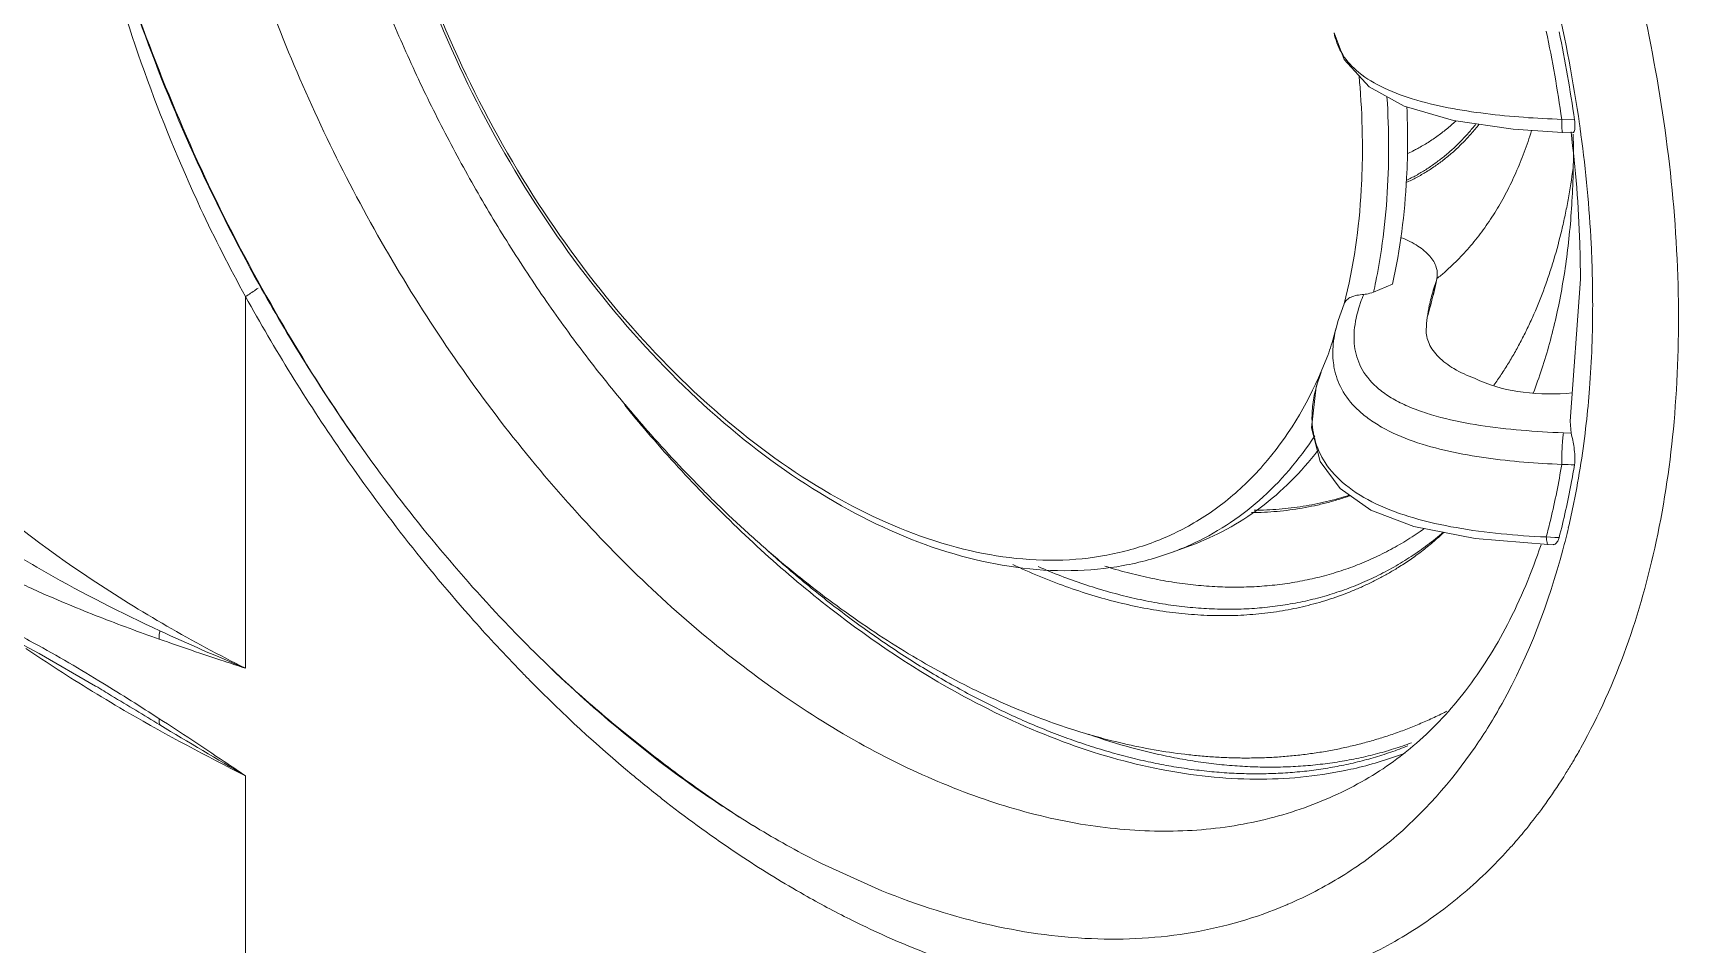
# Model space of a CAD drawing. Header units: millimetres. Extents: x 0 to 2524, y 0 to 1785.
# Drawn here: x 2012.54 to 2061.43, y 748.3 to 775.37 of the extents above; entities that cross this region are included whole.
import ezdxf

# ---------------------------------------------------------------- set-up
doc = ezdxf.new("R2010")
doc.units = ezdxf.units.MM
doc.header["$LTSCALE"] = 0.1
doc.layers.get('0').update_dxf_attribs({"lineweight": 13})

msp = doc.modelspace()

# ---------------------------------------------------------------- linework, layer by layer
for p, q in [((2057.944, 772.806), (2058.321, 772.791)), ((2058.5, 772.449), (2058.49, 772.517)), ((2057.968, 772.419), (2058.273, 772.407)), ((2057.968, 772.419), (2057.968, 772.419)), ((2052.915, 767.908), (2052.35, 767.673)), ((2054.234, 768.056), (2054.205, 767.96)), ((2058.497, 768.054), (2058.196, 763.842)), ((2018.851, 756.497), (2018.851, 767.54)), ((2051.239, 766.601), (2051.242, 766.615)), ((2050.966, 765.72), (2050.801, 765.317)), ((2050.793, 765.298), (2050.65, 764.859)), ((2050.793, 765.298), (2050.801, 765.317)), ((2058.197, 763.842), (2058.22, 763.485)), ((2057.993, 763.493), (2058.22, 763.485)), ((2055.374, 760.351), (2057.542, 760.17)), ((2057.483, 760.398), (2057.738, 760.387)), ((2057.738, 760.387), (2057.865, 760.382)), ((2046.926, 760.147), (2046.382, 759.947)), ((2057.542, 760.173), (2057.543, 760.172)), ((2057.543, 760.172), (2057.691, 760.166)), ((2014.398, 755.969), (2014.4, 755.968)), ((2014.491, 756.129), (2014.61, 756.057)), ((2014.271, 755.832), (2014.308, 755.81)), ((2018.851, 753.302), (2018.851, 742.258)), ((2035.954, 750.699), (2037.546, 749.97))]:
    msp.add_line(p, q)
for points in [[(2051.181, 775.374), (2051.477, 774.588), (2052.218, 773.771), (2053.262, 773.196), (2054.729, 772.768), (2056.499, 772.51), (2057.968, 772.415)], [(2051.48, 767.32), (2051.3, 766.826), (2051.239, 766.601)], [(2050.65, 764.859), (2050.506, 763.638), (2050.765, 762.638), (2051.359, 761.834), (2052.276, 761.199), (2053.552, 760.712), (2055.374, 760.351)], [(2011.657, 757.499), (2012.721, 756.94), (2014.398, 755.969)]]:
    msp.add_lwpolyline(points)
for centre, radius, start, end in [((2015.055, 766.477), 43.853, 8.1083, 13.0696), ((2015.804, 766.741), 42.574, 8.189, 11.7662), ((2015.346, 766.642), 43.413, 8.1422, 11.6453), ((2029.019, 771.944), 23.782, 0.0152, 3.6962), ((2029.597, 772.179), 23.767, 0.0191, 2.3911), ((2017.143, 766.792), 41.742, 7.8835, 8.0854), ((2031.595, 771.843), 26.694, 358.8424, 1.1117), ((2017.41, 766.829), 41.472, 7.6476, 7.7883), ((2051.17, 776.57), 5.259, 294.5188, 296.5165), ((2051.17, 776.569), 5.257, 296.5166, 297.8191), ((2049.827, 773.574), 7.049, 308.7134, 311.268), ((2064.194, 792.763), 51.357, 208.9278, 214.9933), ((2036.212, 771.321), 16.546, 347.2609, 348.3983), ((2038.248, 771.39), 16.322, 344.313, 347.6314), ((2037.048, 771.78), 17.584, 345.091, 347.4435), ((2058.861, 766.253), 4.959, 159.8645, 165.4627), ((2037.424, 771.581), 17.167, 347.5976, 347.8258), ((2036.564, 771.891), 18.08, 347.4342, 347.7558), ((2024.045, 767.299), 34.816, 0.0037, 1.2439), ((2067.558, 794.488), 55.665, 208.9542, 214.4805), ((2058.493, 766.343), 4.58, 168.2881, 177.2526), ((2058.646, 766.312), 4.735, 165.4998, 168.3009), ((2026.704, 767.268), 32.157, 355.6149, 0.059), ((2054.62, 765.767), 3.483, 166.1445, 171.0498), ((2056.853, 768.121), 3.362, 243.49, 246.5062), ((2029.155, 767.084), 29.7, 353.5896, 355.6073), ((2063.446, 791.499), 43.014, 219.2005, 220.5857), ((2061.315, 790.388), 40.644, 219.8768, 221.3346), ((2062.234, 790.454), 41.414, 220.5794, 224.0006), ((2059.969, 789.187), 38.84, 221.3153, 224.9337), ((2043.029, 767.637), 7.902, 293.4065, 297.608), ((2035.002, 766.1), 23.766, 345.1695, 346.7869), ((2043.568, 767.58), 8.135, 290.2392, 294.3041), ((2043.899, 817.15), 65.621, 245.13774, 247.56185), ((2039.779, 797.558), 48.905, 235.8431, 238.5618), ((2059.739, 788.163), 45.589, 224.1654, 224.6812), ((1975.631, 692.39), 74.651, 57.00077, 58.52365), ((2049.519, 765.025), 11.01, 296.5648, 297.0828), ((2142.379, 963.81), 244.076, 238.90084, 239.59547), ((2049.176, 764.807), 11.585, 283.3279, 290.8883), ((2042.917, 762.819), 17.849, 329.3454, 330.268), ((2042.693, 762.948), 18.108, 330.2673, 330.8869), ((2049.107, 765.086), 11.872, 281.6501, 283.3398), ((2043.218, 762.641), 17.5, 328.1166, 329.3464), ((2043.957, 762.169), 16.623, 323.9586, 327.156), ((2043.509, 762.46), 17.157, 327.15, 328.1157), ((2053.173, 780.494), 35.482, 232.0574, 236.2629), ((2044.603, 761.705), 15.828, 320.987, 323.9418), ((2048.22, 775.193), 27.394, 239.0447, 243.4003), ((2045.06, 761.338), 15.242, 318.7805, 320.9769), ((2052.13, 778.954), 33.622, 236.2836, 236.6554), ((2045.459, 760.983), 14.707, 316.5281, 317.3886), ((2045.314, 761.117), 14.905, 317.3898, 318.7772), ((2051.185, 777.478), 31.87, 236.6152, 240.4029), ((2049.971, 775.326), 29.399, 240.3895, 243.3914), ((2044.99, 760.689), 12.196, 292.9633, 293.2858)]:
    msp.add_arc(centre, radius, start, end)
for points, knots in [([(2036.803, 809.317), (2039.041, 808.197), (2042.27, 806.014), (2046.16, 802.464), (2049.997, 798.256), (2054.21, 792.235), (2058.095, 784.281), (2060.631, 776.002), (2061.508, 769.099), (2061.354, 763.888), (2060.688, 759.287), (2059.57, 756.037), (2058.513, 754.138)], [0, 0, 0, 0, 0.116625, 0.179689, 0.245298, 0.381669, 0.520545, 0.656236, 0.783516, 0.842799, 0.898708, 1, 1, 1, 1]), ([(2018.852, 767.54), (2018.377, 768.398), (2016.606, 771.884), (2015.293, 775.594), (2014.543, 778.422)], [0, 0, 0, 0, 0.251001, 1, 1, 1, 1]), ([(2014.82, 778.479), (2015.212, 777.138), (2016.147, 774.483), (2017.813, 770.594), (2019.816, 766.856), (2021.315, 764.461), (2022.121, 763.31)], [0, 0, 0, 0, 0.247971, 0.498999, 0.750543, 1, 1, 1, 1]), ([(2014.822, 778.479), (2015.087, 777.573), (2016.264, 773.937), (2017.848, 770.434), (2019.241, 767.918)], [0, 0, 0, 0, 0.247286, 1, 1, 1, 1]), ([(2051.997, 753.124), (2051.377, 752.779), (2050.058, 752.201), (2047.924, 751.711), (2045.663, 751.603), (2043.307, 751.873), (2040.888, 752.515), (2037.528, 753.891), (2033.362, 756.527), (2028.764, 760.791), (2024.648, 766.029), (2021.224, 771.971), (2019.495, 776.257), (2018.795, 778.446)], [0, 0, 0, 0, 0.045705, 0.092173, 0.140316, 0.190875, 0.244371, 0.301102, 0.424298, 0.559464, 0.70344, 0.851902, 1, 1, 1, 1]), ([(2023.613, 778.427), (2024.085, 776.953), (2025.239, 774.063), (2027.511, 770.03), (2030.242, 766.43), (2033.312, 763.425), (2036.595, 761.152), (2039.963, 759.719), (2042.797, 759.302), (2044.914, 759.504), (2045.908, 759.772), (2046.382, 759.947)], [0, 0, 0, 0, 0.144581, 0.289658, 0.431136, 0.56528, 0.689333, 0.802076, 0.904412, 0.95279, 1, 1, 1, 1]), ([(2046.168, 760.385), (2045.725, 760.194), (2044.791, 759.888), (2042.769, 759.605), (2040.011, 759.923), (2036.692, 761.263), (2033.42, 763.473), (2030.341, 766.445), (2027.594, 770.038), (2025.31, 774.08), (2024.154, 776.981), (2023.684, 778.461)], [0, 0, 0, 0, 0.045561, 0.092306, 0.192006, 0.303429, 0.4275, 0.562737, 0.706034, 0.853282, 1, 1, 1, 1]), ([(2030.123, 764.329), (2029.912, 764.582), (2029.495, 765.093), (2028.886, 765.877), (2028.291, 766.68), (2027.712, 767.501), (2027.149, 768.338), (2026.603, 769.191), (2026.075, 770.058), (2025.564, 770.939), (2025.072, 771.833), (2024.6, 772.738), (2024.147, 773.653), (2023.715, 774.578), (2023.304, 775.51), (2022.914, 776.45), (2022.546, 777.396), (2022.315, 778.031), (2022.204, 778.349)], [0, 0, 0, 0, 0.060957, 0.122319, 0.184047, 0.246099, 0.308434, 0.371008, 0.433777, 0.496696, 0.559721, 0.622806, 0.685904, 0.74897, 0.811958, 0.874822, 0.937517, 1, 1, 1, 1]), ([(2051.181, 775.374), (2051.22, 775.176), (2051.374, 774.758), (2051.852, 774.197), (2052.592, 773.738), (2053.523, 773.386), (2054.575, 773.136), (2056.057, 772.908), (2057.188, 772.832), (2057.944, 772.805)], [0, 0, 0, 0, 0.078697, 0.170235, 0.282912, 0.414852, 0.557832, 0.704709, 1, 1, 1, 1]), ([(2051.922, 774.108), (2051.938, 773.924), (2051.997, 773.201), (2052.023, 772.475), (2052.023, 771.933)], [0, 0, 0, 0, 0.254139, 1, 1, 1, 1]), ([(2055.484, 772.655), (2055.409, 772.561), (2055.256, 772.377), (2055.014, 772.116), (2054.759, 771.872), (2054.493, 771.646), (2054.217, 771.438), (2053.977, 771.28), (2053.78, 771.162), (2053.631, 771.079), (2053.478, 771.001), (2053.375, 770.952), (2053.323, 770.928)], [0, 0, 0, 0, 0.129286, 0.256843, 0.382905, 0.507721, 0.631555, 0.754684, 0.81608, 0.877407, 0.938701, 1, 1, 1, 1]), ([(2055.394, 772.668), (2055.322, 772.577), (2055.175, 772.401), (2054.942, 772.149), (2054.698, 771.914), (2054.443, 771.695), (2054.178, 771.493), (2053.904, 771.307), (2053.62, 771.139), (2053.424, 771.039), (2053.325, 770.992)], [0, 0, 0, 0, 0.129208, 0.256747, 0.382833, 0.507698, 0.631587, 0.754757, 0.877471, 1, 1, 1, 1]), ([(2054.794, 772.755), (2054.705, 772.672), (2054.523, 772.513), (2054.236, 772.293), (2053.937, 772.093), (2053.729, 771.975), (2053.624, 771.919)], [0, 0, 0, 0, 0.252782, 0.503258, 0.752099, 1, 1, 1, 1]), ([(2057.944, 772.805), (2057.943, 772.735), (2057.944, 772.616), (2057.948, 772.496), (2057.956, 772.448)], [0, 0, 0, 0, 0.590936, 1, 1, 1, 1]), ([(2058.321, 772.791), (2058.331, 772.72), (2058.339, 772.604), (2058.327, 772.485), (2058.309, 772.443)], [0, 0, 0, 0, 0.611248, 1, 1, 1, 1]), ([(2053.364, 772.187), (2053.364, 771.813), (2053.329, 770.377), (2053.148, 768.943), (2052.915, 767.908)], [0, 0, 0, 0, 0.260625, 1, 1, 1, 1]), ([(2054.476, 768.276), (2054.549, 768.339), (2054.691, 768.469), (2054.897, 768.674), (2055.097, 768.888), (2055.291, 769.111), (2055.477, 769.344), (2055.657, 769.586), (2055.829, 769.837), (2056.051, 770.185), (2056.31, 770.644), (2056.541, 771.124), (2056.711, 771.523), (2056.831, 771.833), (2056.944, 772.15), (2057.013, 772.364), (2057.047, 772.473)], [0, 0, 0, 0, 0.057811, 0.116048, 0.174761, 0.234001, 0.293814, 0.354245, 0.415334, 0.477121, 0.602901, 0.731849, 0.797581, 0.864173, 0.931641, 1, 1, 1, 1]), ([(2057.956, 772.448), (2057.957, 772.44), (2057.959, 772.43), (2057.965, 772.415), (2057.968, 772.415)], [0, 0, 0, 0, 0.708413, 1, 1, 1, 1]), ([(2058.497, 768.054), (2058.497, 768.41), (2058.472, 769.872), (2058.354, 771.332), (2058.218, 772.43)], [0, 0, 0, 0, 0.243119, 1, 1, 1, 1]), ([(2058.309, 772.443), (2058.307, 772.438), (2058.3, 772.423), (2058.285, 772.407), (2058.273, 772.407)], [0, 0, 0, 0, 0.346937, 1, 1, 1, 1]), ([(2058.853, 768.055), (2058.846, 768.406), (2058.793, 769.841), (2058.658, 771.273), (2058.514, 772.348)], [0, 0, 0, 0, 0.244945, 1, 1, 1, 1]), ([(2052.023, 771.933), (2052.023, 771.527), (2051.981, 769.977), (2051.762, 768.428), (2051.477, 767.32)], [0, 0, 0, 0, 0.262043, 1, 1, 1, 1]), ([(2052.42, 767.994), (2052.484, 768.306), (2052.713, 769.613), (2052.801, 770.943), (2052.801, 771.951)], [0, 0, 0, 0, 0.240464, 1, 1, 1, 1]), ([(2055.925, 764.904), (2056.001, 765.01), (2056.151, 765.227), (2056.364, 765.563), (2056.567, 765.911), (2056.761, 766.269), (2056.945, 766.639), (2057.178, 767.15), (2057.389, 767.679), (2057.579, 768.224), (2057.757, 768.789), (2057.912, 769.369), (2058.045, 769.963), (2058.165, 770.576), (2058.238, 771.043), (2058.279, 771.356)], [0, 0, 0, 0, 0.056657, 0.113981, 0.172005, 0.23076, 0.290275, 0.350575, 0.473596, 0.536367, 0.599991, 0.729824, 0.796057, 0.863166, 1, 1, 1, 1]), ([(2058.283, 771.303), (2058.277, 770.995), (2058.253, 770.386), (2058.184, 769.484), (2058.083, 768.609), (2057.948, 767.76), (2057.783, 766.941), (2057.586, 766.153), (2057.359, 765.398), (2057.186, 764.91), (2057.095, 764.673)], [0, 0, 0, 0, 0.136696, 0.270216, 0.400453, 0.527319, 0.650744, 0.770678, 0.887096, 1, 1, 1, 1]), ([(2004.714, 769.152), (2005.407, 767.872), (2007.098, 765.372), (2010.338, 762.009), (2014.297, 758.99), (2017.271, 757.287), (2018.851, 756.497)], [0, 0, 0, 0, 0.226699, 0.467373, 0.724707, 1, 1, 1, 1]), ([(2053.184, 769.289), (2053.354, 769.222), (2053.659, 769.072), (2054.025, 768.776), (2054.244, 768.428), (2054.258, 768.17), (2054.233, 768.056)], [0, 0, 0, 0, 0.313946, 0.579209, 0.800254, 1, 1, 1, 1]), ([(2019.221, 767.795), (2019.198, 767.777), (2019.077, 767.688), (2018.952, 767.606), (2018.852, 767.54)], [0, 0, 0, 0, 0.197848, 1, 1, 1, 1]), ([(2052.061, 767.605), (2052.087, 767.607), (2052.185, 767.619), (2052.283, 767.644), (2052.35, 767.673)], [0, 0, 0, 0, 0.264924, 1, 1, 1, 1]), ([(2051.48, 767.32), (2051.497, 767.365), (2051.553, 767.452), (2051.693, 767.537), (2051.866, 767.584), (2051.993, 767.599), (2052.061, 767.605)], [0, 0, 0, 0, 0.213286, 0.437575, 0.702629, 1, 1, 1, 1]), ([(2052.061, 767.605), (2052.027, 767.524), (2051.905, 767.206), (2051.819, 766.872), (2051.79, 766.62)], [0, 0, 0, 0, 0.255656, 1, 1, 1, 1]), ([(2051.242, 766.615), (2051.218, 766.518), (2051.138, 766.216), (2051.043, 765.918), (2050.966, 765.72)], [0, 0, 0, 0, 0.319072, 1, 1, 1, 1]), ([(2051.188, 765.401), (2051.173, 765.477), (2051.13, 765.778), (2051.145, 766.086), (2051.18, 766.309)], [0, 0, 0, 0, 0.255329, 1, 1, 1, 1]), ([(2051.79, 766.62), (2051.766, 766.411), (2051.765, 765.976), (2051.995, 765.316), (2052.419, 764.841), (2052.886, 764.52), (2053.322, 764.294), (2053.817, 764.104), (2054.549, 763.888), (2055.528, 763.697), (2056.747, 763.558), (2057.575, 763.51), (2057.993, 763.493)], [0, 0, 0, 0, 0.081176, 0.165876, 0.263892, 0.321394, 0.384738, 0.45331, 0.526068, 0.679364, 0.838503, 1, 1, 1, 1]), ([(2053.918, 766.563), (2053.912, 766.421), (2053.979, 766.111), (2054.286, 765.709), (2054.758, 765.364), (2055.141, 765.19), (2055.352, 765.113)], [0, 0, 0, 0, 0.196584, 0.420421, 0.687552, 1, 1, 1, 1]), ([(2050.801, 765.317), (2050.368, 764.309), (2049.523, 762.895), (2047.992, 761.426), (2047.135, 760.867), (2046.691, 760.635)], [0, 0, 0, 0, 0.519221, 0.762468, 1, 1, 1, 1]), ([(2050.801, 765.317), (2050.777, 765.253), (2050.685, 764.997), (2050.615, 764.734), (2050.578, 764.535)], [0, 0, 0, 0, 0.253248, 1, 1, 1, 1]), ([(2057.944, 762.555), (2057.193, 762.586), (2056.068, 762.671), (2054.596, 762.927), (2053.546, 763.212), (2052.744, 763.557), (2052.199, 763.907), (2051.774, 764.259), (2051.391, 764.745), (2051.23, 765.19), (2051.188, 765.401)], [0, 0, 0, 0, 0.288574, 0.432541, 0.573574, 0.705648, 0.766055, 0.821481, 0.917414, 1, 1, 1, 1]), ([(2055.513, 765.038), (2055.92, 764.861), (2056.837, 764.639), (2057.776, 764.629), (2058.258, 764.683)], [0, 0, 0, 0, 0.477823, 1, 1, 1, 1]), ([(2050.525, 764.02), (2050.519, 763.782), (2050.571, 763.283), (2050.9, 762.547), (2051.536, 761.877), (2052.448, 761.332), (2053.568, 760.928), (2055.26, 760.558), (2056.587, 760.44), (2057.483, 760.398)], [0, 0, 0, 0, 0.082691, 0.171808, 0.275533, 0.398553, 0.538161, 0.687932, 1, 1, 1, 1]), ([(2058.138, 760.668), (2058.197, 760.918), (2058.421, 761.942), (2058.581, 762.981), (2058.669, 763.768)], [0, 0, 0, 0, 0.244415, 1, 1, 1, 1]), ([(2027.794, 756.621), (2027.282, 757.116), (2025.232, 759.205), (2023.391, 761.497), (2022.121, 763.31)], [0, 0, 0, 0, 0.243472, 1, 1, 1, 1]), ([(2046.916, 760.166), (2047.652, 760.498), (2049.062, 761.414), (2050.143, 762.695), (2050.606, 763.402)], [0, 0, 0, 0, 0.488632, 1, 1, 1, 1]), ([(2057.993, 763.493), (2057.984, 763.437), (2057.97, 763.295), (2057.949, 762.982), (2057.942, 762.725), (2057.944, 762.555)], [0, 0, 0, 0, 0.181692, 0.45485, 1, 1, 1, 1]), ([(2058.22, 763.485), (2058.258, 763.345), (2058.318, 763.033), (2058.348, 762.711), (2058.321, 762.54)], [0, 0, 0, 0, 0.456426, 1, 1, 1, 1]), ([(2027.036, 756.399), (2026.554, 756.896), (2024.628, 758.971), (2022.884, 761.213), (2021.673, 762.975)], [0, 0, 0, 0, 0.244652, 1, 1, 1, 1]), ([(2050.7, 762.964), (2050.208, 762.327), (2049.074, 761.187), (2047.658, 760.417), (2046.926, 760.147)], [0, 0, 0, 0, 0.507757, 1, 1, 1, 1]), ([(2057.483, 760.398), (2057.529, 760.573), (2057.707, 761.286), (2057.852, 762.008), (2057.944, 762.555)], [0, 0, 0, 0, 0.245873, 1, 1, 1, 1]), ([(2058.321, 762.54), (2058.29, 762.356), (2058.162, 761.631), (2058.003, 760.913), (2057.865, 760.382)], [0, 0, 0, 0, 0.254146, 1, 1, 1, 1]), ([(2040.323, 755.948), (2039.979, 756.12), (2039.294, 756.484), (2038.282, 757.08), (2037.279, 757.731), (2036.287, 758.436), (2035.308, 759.192), (2034.343, 759.999), (2033.394, 760.853), (2032.778, 761.449), (2032.473, 761.754)], [0, 0, 0, 0, 0.117541, 0.237278, 0.359206, 0.483294, 0.609494, 0.737739, 0.867942, 1, 1, 1, 1]), ([(2032.443, 761.685), (2033.625, 760.462), (2036.058, 758.247), (2038.799, 756.415), (2040.187, 755.663)], [0, 0, 0, 0, 0.518666, 1, 1, 1, 1]), ([(2048.727, 761.121), (2048.855, 761.123), (2049.11, 761.131), (2049.489, 761.157), (2049.864, 761.199), (2050.233, 761.255), (2050.598, 761.325), (2050.957, 761.41), (2051.31, 761.509), (2051.541, 761.585), (2051.656, 761.625)], [0, 0, 0, 0, 0.128638, 0.256009, 0.382219, 0.507382, 0.631615, 0.755042, 0.877793, 1, 1, 1, 1]), ([(2051.632, 761.641), (2051.522, 761.605), (2051.298, 761.536), (2050.957, 761.447), (2050.611, 761.371), (2050.26, 761.308), (2049.904, 761.259), (2049.544, 761.223), (2049.179, 761.201), (2048.934, 761.195), (2048.812, 761.194)], [0, 0, 0, 0, 0.122172, 0.244923, 0.368372, 0.492636, 0.617826, 0.74405, 0.871409, 1, 1, 1, 1]), ([(2053.862, 760.649), (2053.782, 760.592), (2053.621, 760.481), (2053.374, 760.321), (2053.123, 760.17), (2052.867, 760.027), (2052.607, 759.893), (2052.343, 759.767), (2052.075, 759.649), (2051.803, 759.54), (2051.527, 759.44), (2051.247, 759.348), (2050.963, 759.264), (2050.676, 759.19), (2050.385, 759.124), (2050.092, 759.066), (2049.794, 759.018), (2049.494, 758.978), (2049.191, 758.947), (2048.781, 758.917), (2048.262, 758.902), (2047.631, 758.919), (2046.992, 758.971), (2046.454, 759.043), (2046.021, 759.118), (2045.581, 759.206), (2045.028, 759.337), (2044.589, 759.463), (2044.368, 759.532)], [0, 0, 0, 0, 0.029677, 0.05928, 0.088827, 0.118339, 0.147832, 0.177328, 0.206843, 0.236398, 0.266011, 0.295701, 0.325485, 0.355383, 0.38541, 0.415586, 0.445925, 0.476445, 0.507161, 0.538089, 0.600627, 0.664174, 0.728825, 0.794666, 0.828058, 0.861774, 0.9302, 1, 1, 1, 1]), ([(2054.426, 760.537), (2054.349, 760.472), (2054.194, 760.344), (2053.957, 760.16), (2053.714, 759.983), (2053.467, 759.815), (2053.215, 759.656), (2052.959, 759.504), (2052.698, 759.361), (2052.522, 759.272), (2052.433, 759.228)], [0, 0, 0, 0, 0.126274, 0.252033, 0.377351, 0.502303, 0.626966, 0.751418, 0.875736, 1, 1, 1, 1]), ([(2054.437, 760.534), (2054.332, 760.435), (2054.117, 760.241), (2053.783, 759.97), (2053.439, 759.718), (2053.202, 759.564), (2053.083, 759.49)], [0, 0, 0, 0, 0.254358, 0.505365, 0.75368, 1, 1, 1, 1]), ([(2057.483, 760.398), (2057.488, 760.342), (2057.497, 760.269), (2057.517, 760.196), (2057.534, 760.173), (2057.542, 760.172)], [0, 0, 0, 0, 0.699662, 0.898365, 1, 1, 1, 1]), ([(2057.808, 760.25), (2057.814, 760.258), (2057.839, 760.3), (2057.855, 760.345), (2057.865, 760.382)], [0, 0, 0, 0, 0.218204, 1, 1, 1, 1]), ([(2011.844, 759.984), (2012.202, 759.763), (2013.653, 758.903), (2015.161, 758.144), (2016.309, 757.61)], [0, 0, 0, 0, 0.249494, 1, 1, 1, 1]), ([(2034.3, 760.045), (2034.497, 759.867), (2034.894, 759.516), (2035.497, 759.005), (2036.105, 758.515), (2036.717, 758.045), (2037.333, 757.595), (2037.952, 757.166), (2038.574, 756.758), (2039.198, 756.372), (2039.823, 756.008), (2040.45, 755.667), (2041.077, 755.348), (2041.703, 755.051), (2042.329, 754.778), (2042.954, 754.529), (2043.577, 754.303), (2044.198, 754.101), (2044.816, 753.923), (2045.43, 753.769), (2046.04, 753.639), (2046.646, 753.534), (2047.247, 753.453), (2047.843, 753.397), (2048.432, 753.365), (2049.014, 753.359), (2049.59, 753.377), (2050.157, 753.419), (2050.717, 753.486), (2051.268, 753.578), (2051.81, 753.694), (2052.342, 753.835), (2052.864, 754), (2053.206, 754.126), (2053.374, 754.194)], [0, 0, 0, 0, 0.038044, 0.075681, 0.112897, 0.14968, 0.186018, 0.221902, 0.257323, 0.292272, 0.326744, 0.360734, 0.394239, 0.427257, 0.459789, 0.491835, 0.523401, 0.554491, 0.585113, 0.615278, 0.644996, 0.674281, 0.70315, 0.731622, 0.759716, 0.787455, 0.814864, 0.841971, 0.868804, 0.895394, 0.921774, 0.947978, 0.974041, 1, 1, 1, 1]), ([(2057.327, 760.166), (2057.054, 759.353), (2056.427, 757.837), (2055.18, 755.839), (2053.71, 754.25), (2052.579, 753.448), (2051.997, 753.124)], [0, 0, 0, 0, 0.285117, 0.542894, 0.778711, 1, 1, 1, 1]), ([(2055.367, 754.154), (2055.656, 754.575), (2056.783, 756.403), (2057.557, 758.437), (2057.976, 760.017)], [0, 0, 0, 0, 0.237706, 1, 1, 1, 1]), ([(2057.69, 760.172), (2057.7, 760.172), (2057.749, 760.18), (2057.787, 760.218), (2057.808, 760.25)], [0, 0, 0, 0, 0.20951, 1, 1, 1, 1]), ([(2011.511, 759.337), (2011.907, 759.141), (2012.892, 758.676), (2014.486, 758.019), (2015.689, 757.574), (2016.288, 757.363)], [0, 0, 0, 0, 0.255979, 0.631522, 1, 1, 1, 1]), ([(2053.083, 759.49), (2052.986, 759.43), (2052.79, 759.314), (2052.49, 759.151), (2052.185, 758.999), (2051.874, 758.858), (2051.557, 758.728), (2051.236, 758.61), (2050.91, 758.503), (2050.578, 758.408), (2050.242, 758.324), (2049.902, 758.251), (2049.557, 758.19), (2049.208, 758.141), (2048.855, 758.103), (2048.499, 758.077), (2048.138, 758.062), (2047.774, 758.06), (2047.407, 758.068), (2046.911, 758.096), (2046.283, 758.159), (2045.524, 758.282), (2044.756, 758.45), (2043.981, 758.665), (2043.2, 758.924), (2042.416, 759.229), (2041.897, 759.459), (2041.638, 759.58)], [0, 0, 0, 0, 0.028603, 0.057172, 0.085729, 0.1143, 0.142908, 0.171576, 0.200328, 0.229186, 0.258172, 0.28731, 0.316619, 0.346121, 0.375835, 0.40578, 0.435974, 0.466434, 0.497177, 0.528217, 0.591238, 0.655604, 0.721401, 0.788694, 0.857537, 0.927965, 1, 1, 1, 1]), ([(2052.433, 759.228), (2052.344, 759.185), (2052.165, 759.101), (2051.893, 758.984), (2051.616, 758.876), (2051.336, 758.776), (2051.052, 758.684), (2050.765, 758.602), (2050.474, 758.528), (2050.179, 758.462), (2049.881, 758.406), (2049.58, 758.358), (2049.276, 758.319), (2048.969, 758.288), (2048.659, 758.267), (2048.346, 758.254), (2048.03, 758.25), (2047.605, 758.257), (2047.067, 758.287), (2046.415, 758.359), (2045.755, 758.465), (2045.203, 758.583), (2044.759, 758.694), (2044.308, 758.817), (2043.743, 758.993), (2043.063, 759.238), (2042.613, 759.422), (2042.388, 759.519)], [0, 0, 0, 0, 0.028548, 0.05712, 0.085734, 0.114407, 0.143157, 0.172001, 0.200956, 0.230039, 0.259267, 0.288654, 0.318217, 0.347969, 0.377925, 0.4081, 0.438505, 0.469153, 0.531218, 0.594387, 0.658735, 0.724324, 0.757603, 0.791212, 0.859433, 0.929021, 1, 1, 1, 1]), ([(2011.75, 757.68), (2011.98, 757.561), (2012.909, 757.071), (2013.816, 756.541), (2014.491, 756.129)], [0, 0, 0, 0, 0.246413, 1, 1, 1, 1]), ([(2016.309, 757.61), (2016.304, 757.59), (2016.287, 757.509), (2016.282, 757.425), (2016.288, 757.363)], [0, 0, 0, 0, 0.257485, 1, 1, 1, 1]), ([(2018.851, 756.497), (2018.638, 756.567), (2017.781, 756.848), (2016.927, 757.138), (2016.288, 757.363)], [0, 0, 0, 0, 0.249001, 1, 1, 1, 1]), ([(2034.129, 751.701), (2033.579, 752.03), (2031.327, 753.48), (2029.258, 755.205), (2027.794, 756.621)], [0, 0, 0, 0, 0.239377, 1, 1, 1, 1]), ([(2027.794, 756.621), (2028.294, 756.137), (2029.317, 755.217), (2030.898, 753.933), (2032.489, 752.751), (2033.577, 752.031), (2034.128, 751.701)], [0, 0, 0, 0, 0.259886, 0.513311, 0.760351, 1, 1, 1, 1]), ([(2014.401, 755.969), (2014.558, 755.874), (2015.194, 755.488), (2015.83, 755.103), (2016.309, 754.814)], [0, 0, 0, 0, 0.247376, 1, 1, 1, 1]), ([(2031.356, 752.512), (2031.009, 752.782), (2029.606, 753.913), (2028.281, 755.138), (2027.324, 756.106)], [0, 0, 0, 0, 0.244297, 1, 1, 1, 1]), ([(2054.443, 755.177), (2054.315, 755.113), (2054.057, 754.99), (2053.663, 754.818), (2053.263, 754.66), (2052.858, 754.515), (2052.447, 754.384), (2052.031, 754.267), (2051.61, 754.164), (2051.185, 754.074), (2050.755, 753.999), (2050.322, 753.937), (2049.885, 753.889), (2049.445, 753.855), (2049.002, 753.835), (2048.556, 753.829), (2048.108, 753.836), (2047.658, 753.857), (2047.205, 753.891), (2046.598, 753.955), (2045.834, 754.068), (2044.916, 754.255), (2043.996, 754.494), (2043.074, 754.783), (2042.152, 755.122), (2041.232, 755.51), (2040.625, 755.797), (2040.323, 755.948)], [0, 0, 0, 0, 0.029266, 0.058544, 0.087847, 0.117187, 0.146577, 0.176028, 0.205553, 0.235164, 0.264874, 0.294694, 0.324637, 0.354714, 0.384938, 0.415319, 0.445868, 0.476598, 0.507518, 0.538638, 0.601515, 0.665307, 0.730082, 0.795895, 0.862796, 0.930821, 1, 1, 1, 1]), ([(2014.308, 755.81), (2014.664, 755.592), (2016.151, 754.707), (2017.678, 753.889), (2018.851, 753.302)], [0, 0, 0, 0, 0.241585, 1, 1, 1, 1]), ([(2040.187, 755.663), (2041.137, 755.147), (2043.039, 754.267), (2045.961, 753.419), (2048.797, 753.111), (2050.634, 753.279), (2051.505, 753.459)], [0, 0, 0, 0, 0.275947, 0.533055, 0.773171, 1, 1, 1, 1]), ([(2016.309, 754.815), (2016.304, 754.827), (2016.285, 754.887), (2016.283, 754.951), (2016.288, 754.999)], [0, 0, 0, 0, 0.223916, 1, 1, 1, 1]), ([(2018.851, 753.302), (2018.638, 753.445), (2017.788, 754.016), (2016.933, 754.582), (2016.288, 754.999)], [0, 0, 0, 0, 0.250765, 1, 1, 1, 1]), ([(2053.482, 754.282), (2053.305, 754.217), (2052.947, 754.096), (2052.399, 753.94), (2051.841, 753.811), (2051.273, 753.708), (2050.696, 753.631), (2050.109, 753.581), (2049.514, 753.558), (2048.912, 753.561), (2048.302, 753.59), (2047.686, 753.646), (2047.064, 753.728), (2046.436, 753.837), (2045.803, 753.972), (2044.947, 754.188), (2044.31, 754.387), (2043.887, 754.535)], [0, 0, 0, 0, 0.057791, 0.115872, 0.17433, 0.233246, 0.2927, 0.352766, 0.413515, 0.475013, 0.537318, 0.600488, 0.664569, 0.729608, 0.795642, 0.862705, 1, 1, 1, 1]), ([(2049.811, 749.486), (2050.36, 749.722), (2051.429, 750.279), (2053.415, 751.72), (2054.661, 753.127), (2055.367, 754.154)], [0, 0, 0, 0, 0.24419, 0.490403, 1, 1, 1, 1]), ([(2056.132, 750.865), (2055.667, 750.374), (2054.675, 749.464), (2053.011, 748.341), (2051.204, 747.487), (2049.926, 747.107), (2049.275, 746.963)], [0, 0, 0, 0, 0.253583, 0.502463, 0.750086, 1, 1, 1, 1]), ([(2037.546, 749.971), (2038.604, 749.532), (2040.712, 748.831), (2043.909, 748.363), (2046.956, 748.532), (2048.862, 749.083), (2049.748, 749.459)], [0, 0, 0, 0, 0.274371, 0.529595, 0.76953, 1, 1, 1, 1]), ([(2040.181, 747.637), (2039.899, 747.731), (2038.748, 748.136), (2037.629, 748.628), (2036.803, 749.041)], [0, 0, 0, 0, 0.243707, 1, 1, 1, 1])]:
    msp.add_open_spline(points, degree=3, knots=knots)
for points in [[(2050.578, 764.535), (2050.547, 764.365), (2050.528, 764.192), (2050.525, 764.02)], [(2058.321, 762.54), (2058.195, 762.545), (2058.069, 762.55), (2057.944, 762.555)]]:
    msp.add_open_spline(points, degree=3)

doc.saveas('drawing.dxf')
